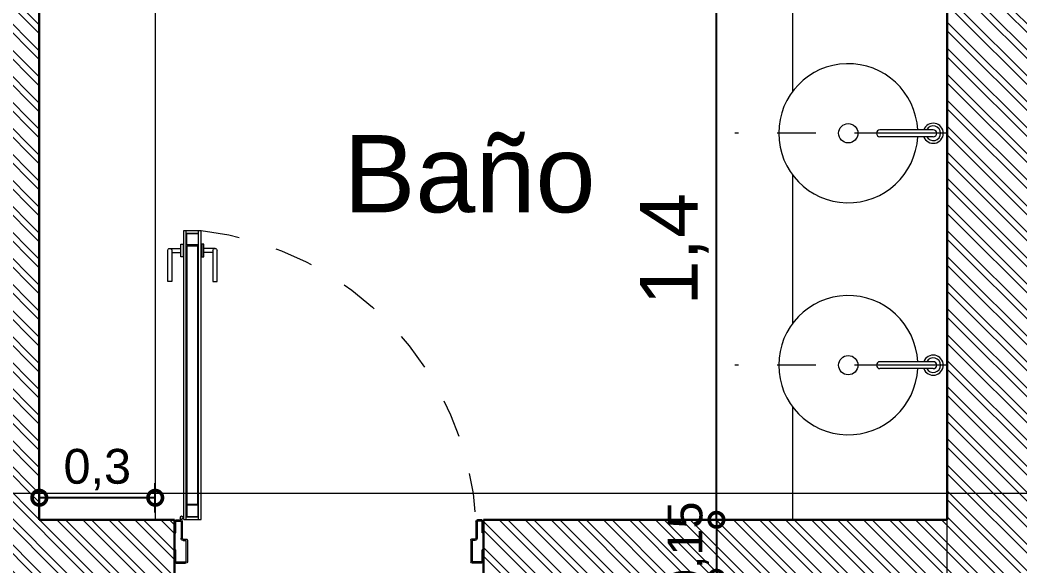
# Model space of a CAD drawing. Header units: millimetres. Extents: x 2502.5 to 2587.5, y 1451 to 1547.9.
# Drawn here: x 2524.562 to 2527.151, y 1506.125 to 1507.537 of the extents above; entities that cross this region are included whole.
import ezdxf

# ---------------------------------------------------------------- set-up
doc = ezdxf.new("R2010")
doc.units = ezdxf.units.MM
doc.linetypes.add('ACAD_ISO10W100', pattern=[18, 12, -3, 0, -3])
doc.linetypes.add('JIS_02_0.7', pattern=[1.35, 0.75, -0.6])
for name, color, linetype, lineweight in [('0.09', 6, 'Continuous', 9), ('0.15', 6, 'Continuous', 15), ('02_CIVIL_EXIST', 250, 'Continuous', 30), ('08_CIVIL VISTAS FINO', 253, 'Continuous', 5), ('09_CIVIL PROYECCIONES', 230, 'JIS_02_0.7', 5), ('11_CARPINTERIA Y MOBILIARIO', 141, 'Continuous', 9), ('12_TEXTOS', 150, 'Continuous', 20), ('13_COTAS', 8, 'Continuous', 9), ('ABERTURASQ', 250, 'Continuous', 30), ('EJES', 101, 'ACAD_ISO10W100', 5)]:
    doc.layers.add(name, color=color, linetype=linetype, lineweight=lineweight)
doc.styles.add('Swis721 BT', font='swiss.ttf')
doc.dimstyles.new('ISO-23', dxfattribs={"dimscale": 0.03, "dimtxt": 5, "dimasz": 2.5, "dimexe": 1.25, "dimexo": 0.625, "dimtad": 1, "dimtxsty": 'Swis721 BT', "dimblk": 'DOTSMALL', "dimcen": 2.5, "dimclrt": 150, "dimadec": 0, "dimazin": 0, "dimtfac": 1, "dimtmove": 0, "dimatfit": 3, "dimfxl": 0, "dimarcsym": 0})

# ---------------------------------------------------------------- blocks, each defined once
blk = doc.blocks.new('80')
at = {"layer": '09_CIVIL PROYECCIONES', "linetype": 'JIS_02_0.7', "ltscale": 0.1}
blk.add_arc((2522612.3974, 181769.4556), 0.8022, 276.4267, 356.831, dxfattribs=at)
at = {"layer": '11_CARPINTERIA Y MOBILIARIO'}
for p, q in [((2522612.4184, 181769.5148), (2522612.4184, 181769.4844)), ((2522612.4218, 181769.5148), (2522612.4218, 181769.4844)), ((2522612.4229, 181769.5193), (2522612.4472, 181769.5193)), ((2522612.4229, 181769.5159), (2522612.447, 181769.5159)), ((2522612.4481, 181769.4601), (2522612.4481, 181769.515)), ((2522612.4516, 181769.4593), (2522612.4516, 181769.5155)), ((2522613.1852, 181769.4593), (2522613.1852, 181769.5155)), ((2522613.1887, 181769.4601), (2522613.1887, 181769.515)), ((2522613.2139, 181769.5193), (2522613.1896, 181769.5193)), ((2522613.2139, 181769.5159), (2522613.1898, 181769.5159)), ((2522613.2151, 181769.5148), (2522613.2151, 181769.4844)), ((2522613.2184, 181769.5148), (2522613.2184, 181769.4844)), ((2522612.4184, 181769.4844), (2522612.4218, 181769.4844)), ((2522613.2184, 181769.4844), (2522613.2151, 181769.4844)), ((2522612.4352, 181769.4113), (2522612.4352, 181769.4545)), ((2522612.4385, 181769.4113), (2522612.4385, 181769.4545)), ((2522612.4408, 181769.4601), (2522612.4481, 181769.4601)), ((2522612.4408, 181769.4567), (2522612.4494, 181769.4567)), ((2522613.1961, 181769.4567), (2522613.1874, 181769.4567)), ((2522613.1961, 181769.4601), (2522613.1887, 181769.4601)), ((2522613.1983, 181769.4113), (2522613.1983, 181769.4545)), ((2522613.2017, 181769.4113), (2522613.2017, 181769.4545)), ((2522612.4184, 181769.4404), (2522612.4184, 181769.4113)), ((2522612.4184, 181769.4404), (2522612.4218, 181769.4404)), ((2522612.4218, 181769.4404), (2522612.4218, 181769.4113)), ((2522613.2184, 181769.4404), (2522613.2151, 181769.4404)), ((2522613.2151, 181769.4404), (2522613.2151, 181769.4113)), ((2522613.2184, 181769.4404), (2522613.2184, 181769.4113)), ((2522612.4229, 181769.4101), (2522612.434, 181769.4101)), ((2522612.4229, 181769.4068), (2522612.434, 181769.4068)), ((2522612.4422, 181769.4063), (2522612.4872, 181769.4063)), ((2522612.4422, 181769.4063), (2522612.4422, 181768.6585)), ((2522612.4489, 181769.4063), (2522612.4489, 181768.6585)), ((2522612.4804, 181769.4063), (2522612.4804, 181768.6585)), ((2522612.4872, 181769.4063), (2522612.4872, 181768.6585)), ((2522613.2139, 181769.4101), (2522613.2028, 181769.4101)), ((2522613.2139, 181769.4068), (2522613.2028, 181769.4068)), ((2522612.4489, 181769.3995), (2522612.4804, 181769.3995)), ((2522612.4501, 181769.3984), (2522612.4793, 181769.3984)), ((2522612.4501, 181769.3691), (2522612.4501, 181769.3984)), ((2522612.4793, 181769.3984), (2522612.4793, 181769.3691)), ((2522612.4793, 181769.3691), (2522612.4501, 181769.3691)), ((2522612.4783, 181769.367), (2522612.4511, 181769.367)), ((2522612.4511, 181769.367), (2522612.4511, 181768.6978)), ((2522612.4783, 181768.6978), (2522612.4783, 181769.367)), ((2522612.4115, 181768.7907), (2522612.4008, 181768.7907)), ((2522612.4008, 181768.7907), (2522612.4008, 181768.7102)), ((2522612.4115, 181768.7102), (2522612.4115, 181768.7907)), ((2522612.5179, 181768.7102), (2522612.5179, 181768.7907)), ((2522612.5179, 181768.7907), (2522612.5286, 181768.7907)), ((2522612.5286, 181768.7907), (2522612.5286, 181768.7102)), ((2522612.4061, 181768.7048), (2522612.4351, 181768.7048)), ((2522612.4115, 181768.7156), (2522612.4351, 181768.7156)), ((2522612.4404, 181768.7263), (2522612.4351, 181768.7263)), ((2522612.4351, 181768.7263), (2522612.4351, 181768.6941)), ((2522612.4404, 181768.6941), (2522612.4404, 181768.7263)), ((2522612.4889, 181768.6941), (2522612.4889, 181768.7263)), ((2522612.4889, 181768.7263), (2522612.4943, 181768.7263)), ((2522612.4943, 181768.7263), (2522612.4943, 181768.6941)), ((2522612.5179, 181768.7156), (2522612.4943, 181768.7156)), ((2522612.5233, 181768.7048), (2522612.4943, 181768.7048)), ((2522612.4351, 181768.6941), (2522612.4404, 181768.6941)), ((2522612.4793, 181768.6956), (2522612.4501, 181768.6956)), ((2522612.4501, 181768.6956), (2522612.4501, 181768.6664)), ((2522612.4511, 181768.6978), (2522612.4783, 181768.6978)), ((2522612.4793, 181768.6664), (2522612.4793, 181768.6956)), ((2522612.4943, 181768.6941), (2522612.4889, 181768.6941)), ((2522612.4422, 181768.6585), (2522612.4872, 181768.6585)), ((2522612.4489, 181768.6652), (2522612.4804, 181768.6652)), ((2522612.4501, 181768.6664), (2522612.4793, 181768.6664))]:
    blk.add_line(p, q, dxfattribs=at)
blk.add_circle((2522612.4361, 181769.4014), 0.0036, dxfattribs=at)
for centre, radius, start, end in [((2522612.4229, 181769.5148), 0.00448, 90, 180), ((2522612.4229, 181769.5148), 0.00112, 90, 180), ((2522612.447, 181769.5148), 0.00112, 8.602, 90), ((2522612.4472, 181769.5148), 0.00448, 8.602, 90), ((2522613.1896, 181769.5148), 0.00448, 90, 171.398), ((2522613.1898, 181769.5148), 0.00112, 90, 171.398), ((2522613.2139, 181769.5148), 0.00448, 0, 90), ((2522613.2139, 181769.5148), 0.00112, 0, 90), ((2522612.4408, 181769.4545), 0.0056, 90, 180), ((2522612.4408, 181769.4545), 0.00224, 90, 180), ((2522612.4494, 181769.4589), 0.00224, 270, 8.602), ((2522613.1874, 181769.4589), 0.00224, 171.398, 270), ((2522613.1961, 181769.4545), 0.0056, 0, 90), ((2522613.1961, 181769.4545), 0.00224, 0, 90), ((2522612.4229, 181769.4113), 0.00448, 180, 270), ((2522612.4229, 181769.4113), 0.00112, 180, 270), ((2522612.434, 181769.4113), 0.00448, 270, 0), ((2522612.434, 181769.4113), 0.00112, 270, 0), ((2522613.2028, 181769.4113), 0.00448, 180, 270), ((2522613.2028, 181769.4113), 0.00112, 180, 270), ((2522613.2139, 181769.4113), 0.00448, 270, 0), ((2522613.2139, 181769.4113), 0.00112, 270, 0), ((2522612.4061, 181768.7102), 0.00537, 180, 0), ((2522612.5233, 181768.7102), 0.00537, 180, 0)]:
    blk.add_arc(centre, radius, start, end, dxfattribs=at)
blk = doc.blocks.new('_DotSmall')
at = {"color": 0, "linetype": 'ByBlock', "const_width": 0.5}
blk.add_lwpolyline([(-0.0625, 0, 1), (0.0625, 0, 1)], format="xyb", close=True, dxfattribs=at)
blk = doc.blocks.new('*D136')
at = {"layer": '13_COTAS', "color": 0, "lineweight": -2}
for p, q in [((2526.346, 1506.2444), (2526.3273, 1506.2444)), ((2526.3648, 1506.2444), (2526.3648, 1506.0944)), ((2526.346, 1506.0944), (2526.3273, 1506.0944))]:
    blk.add_line(p, q, dxfattribs=at)
at = {"layer": 'Defpoints', "color": 0}
for p in [(2526.3648, 1506.2444), (2526.3648, 1506.0944), (2526.3648, 1506.0944)]:
    blk.add_point(p, dxfattribs=at)
at = {"layer": '13_COTAS', "color": 0, "lineweight": -2, "xscale": 0.075, "yscale": 0.075, "zscale": 0.075}
for p, rotation in [((2526.3648, 1506.2444), 90), ((2526.3648, 1506.0944), 270)]:
    blk.add_blockref('_DotSmall', p, dxfattribs=dict(at, rotation=rotation))
at = {"layer": '13_COTAS', "color": 150, "insert": (2526.2918, 1506.1694), "char_height": 0.09, "attachment_point": 5, "rotation": 90, "style": 'Swis721 BT'}
blk.add_mtext('0,15', dxfattribs=at)
blk = doc.blocks.new('*D59')
at = {"layer": '13_COTAS', "color": 0, "lineweight": -2}
for p, q in [((2526.3935, 1507.6444), (2526.3273, 1507.6444)), ((2526.3648, 1506.2444), (2526.3648, 1507.6444)), ((2526.4078, 1506.2444), (2526.3273, 1506.2444))]:
    blk.add_line(p, q, dxfattribs=at)
at = {"layer": 'Defpoints', "color": 0}
for p in [(2526.3648, 1507.6444), (2526.4123, 1507.6444), (2526.4265, 1506.2444)]:
    blk.add_point(p, dxfattribs=at)
at = {"layer": '13_COTAS', "color": 0, "lineweight": -2, "xscale": 0.075, "yscale": 0.075, "zscale": 0.075}
for p, rotation in [((2526.3648, 1507.6444), 90), ((2526.3648, 1506.2444), 270)]:
    blk.add_blockref('_DotSmall', p, dxfattribs=dict(at, rotation=rotation))
at = {"layer": '13_COTAS', "color": 150, "insert": (2526.2556, 1506.9444), "char_height": 0.15, "attachment_point": 5, "rotation": 90, "style": 'Swis721 BT'}
blk.add_mtext('1,4', dxfattribs=at)
blk = doc.blocks.new('*D137')
at = {"layer": '13_COTAS', "color": 0, "lineweight": -2}
for p, q in [((2524.6123, 1506.2632), (2524.6123, 1506.3389)), ((2524.9123, 1506.2632), (2524.9123, 1506.3389)), ((2524.9123, 1506.3014), (2524.6123, 1506.3014))]:
    blk.add_line(p, q, dxfattribs=at)
at = {"layer": 'Defpoints', "color": 0}
for p in [(2524.6123, 1506.3014), (2524.6123, 1506.2444), (2524.9123, 1506.2444)]:
    blk.add_point(p, dxfattribs=at)
at = {"layer": '13_COTAS', "color": 0, "lineweight": -2, "xscale": 0.075, "yscale": 0.075, "zscale": 0.075, "rotation": 180}
blk.add_blockref('_DotSmall', (2524.6123, 1506.3014), dxfattribs=at)
at = {"layer": '13_COTAS', "color": 0, "lineweight": -2, "xscale": 0.075, "yscale": 0.075, "zscale": 0.075}
blk.add_blockref('_DotSmall', (2524.9123, 1506.3014), dxfattribs=at)
at = {"layer": '13_COTAS', "color": 150, "insert": (2524.7623, 1506.3744), "char_height": 0.09, "attachment_point": 5, "style": 'Swis721 BT'}
blk.add_mtext('0,3', dxfattribs=at)
blk = doc.blocks.new('silueta')
at = {"layer": '0.09', "color": 3}
blk.add_lwpolyline([(2472.9998, 1537.5666), (2472.9998, 1534.7166), (2465.3998, 1534.7166), (2465.3998, 1533.1166), (2467.3998, 1533.1166), (2467.3998, 1530.3166), (2477.3998, 1530.3166), (2477.3998, 1536.7166), (2484.6498, 1536.7166), (2484.6498, 1540.1166)], dxfattribs=at)

msp = doc.modelspace()

# ---------------------------------------------------------------- hatches: boundary and pattern name
at = {"layer": '0.09'}
h = msp.add_hatch(dxfattribs=at)
h.set_pattern_fill('ANSI32', color=18, scale=0.005, angle=-90)
h.set_pattern_definition([(315, (2, 0), (0.03367596045, 0.03367596045), []), (315, (2, -0.02245), (0.03367596045, 0.03367596045), [])])
h.paths.add_polyline_path([(2527.2623, 1502.0944), (2521.615, 1502.0944), (2521.615, 1501.9444), (2527.2623, 1501.9444)])
h.paths.add_polyline_path([(2514.9623, 1512.8944), (2518.7623, 1512.8944), (2518.7623, 1510.5801), (2518.9623, 1510.5801), (2518.9623, 1512.8944), (2520.9623, 1512.8944), (2520.9623, 1513.0944), (2513.8623, 1513.0944), (2513.8623, 1512.6944), (2514.6623, 1512.6944), (2514.6623, 1511.6944), (2514.9623, 1511.6944)])
h.paths.add_polyline_path([(2520.9623, 1513.2444), (2514.6623, 1513.2444), (2514.6623, 1513.0944), (2520.9623, 1513.0944)])
h.paths.add_polyline_path([(2527.2623, 1513.2444), (2522.9623, 1513.2444), (2522.9623, 1513.0944), (2527.2623, 1513.0944)])
h.paths.add_polyline_path([(2528.0623, 1513.0944), (2527.2623, 1513.0944), (2522.9623, 1513.0944), (2522.9623, 1512.8944), (2522.9623, 1510.5801), (2523.1623, 1510.5801), (2523.1623, 1512.8944), (2526.9623, 1512.8944), (2526.9623, 1511.6944), (2527.0123, 1511.6944), (2527.0623, 1511.6944), (2527.2623, 1511.6944), (2527.2623, 1512.6944), (2528.0623, 1512.6944)])
h.paths.add_polyline_path([(2523.1623, 1510.5801), (2522.9623, 1510.5801), (2522.9623, 1510.2944), (2522.5623, 1510.2944), (2522.5623, 1510.0944), (2523.7623, 1510.0944), (2523.7623, 1510.1944), (2523.1623, 1510.1944)])
h.paths.add_polyline_path([(2521.5623, 1510.2944), (2520.3623, 1510.2944), (2520.3623, 1510.0944), (2521.5623, 1510.0944)])
h.paths.add_polyline_path([(2519.5623, 1510.2944), (2518.9623, 1510.2944), (2518.9623, 1510.5801), (2518.7623, 1510.5801), (2518.7623, 1510.1944), (2518.1623, 1510.1944), (2518.1623, 1510.0944), (2519.5623, 1510.0944)])
h.paths.add_polyline_path([(2527.2623, 1509.3944), (2526.9623, 1509.3944), (2526.9623, 1509.2944), (2522.5623, 1509.2944), (2522.5623, 1506.2338), (2523.6623, 1506.2338), (2523.6623, 1506.2444), (2522.7123, 1506.2444), (2522.7123, 1509.1444), (2524.5123, 1509.1444), (2524.5123, 1506.2444), (2524.4623, 1506.2444), (2524.4623, 1506.2338), (2524.9623, 1506.2338), (2524.9623, 1506.2444), (2524.6123, 1506.2444), (2524.6123, 1507.6444), (2524.9123, 1507.6444), (2524.9123, 1507.7444), (2524.6123, 1507.7444), (2524.6123, 1509.1444), (2525.6123, 1509.1444), (2525.6123, 1507.6444), (2525.7123, 1507.6444), (2525.7123, 1509.1444), (2526.9623, 1509.1444), (2526.9623, 1508.3944), (2527.2623, 1508.3944)])
h.paths.add_polyline_path([(2525.7076, 1508.4035), (2525.7075, 1508.3408), (2525.6992, 1508.3408), (2525.6992, 1508.4035, -1)], flags=16)
h.paths.add_polyline_path([(2525.6253, 1508.4035), (2525.6254, 1508.3408), (2525.617, 1508.3408), (2525.617, 1508.4035, -1)], flags=16)
h.paths.add_polyline_path([(2523.4088, 1509.2768), (2523.3283, 1509.2768), (2523.3283, 1509.2875), (2523.4088, 1509.2875, -1)], flags=16)
h.paths.add_polyline_path([(2527.2623, 1507.7444), (2526.4123, 1507.7444), (2526.4123, 1507.7182), (2526.4123, 1507.6444), (2526.9623, 1507.6444), (2526.9623, 1506.2444), (2525.7623, 1506.2444), (2525.7623, 1506.2338), (2527.2623, 1506.2338)], flags=17)
h.paths.add_polyline_path([(2527.2623, 1506.2338), (2525.7623, 1506.2338), (2525.7623, 1506.2108), (2525.7623, 1506.0944), (2527.2623, 1506.0944)])
h.paths.add_polyline_path([(2524.9623, 1506.2338), (2524.4623, 1506.2338), (2524.4623, 1506.2108), (2524.4623, 1506.0944), (2524.9623, 1506.0944)])
h.paths.add_polyline_path([(2523.6623, 1506.2338), (2522.5623, 1506.2338), (2522.5623, 1506.0944), (2523.6623, 1506.0944)])
h.paths.add_polyline_path([(2523.3783, 1506.1121), (2523.4588, 1506.1121, -1), (2523.4588, 1506.1013), (2523.3783, 1506.1013)], flags=16)
h.paths.add_polyline_path([(2528.0623, 1502.4944), (2527.2623, 1502.4944), (2527.2623, 1503.0444), (2526.9623, 1503.0444), (2526.9623, 1502.2944), (2522.7623, 1502.2944), (2522.7623, 1505.2944), (2522.5623, 1505.2944), (2522.5623, 1502.2944), (2521.615, 1502.2944), (2521.615, 1502.0944), (2528.0623, 1502.0944)])
h.paths.add_polyline_path([(2521.615, 1502.2944), (2516.9623, 1502.2944), (2516.9623, 1502.4944), (2516.6623, 1502.4944), (2514.6623, 1502.4944), (2513.8623, 1502.4944), (2513.8623, 1502.0944), (2514.6623, 1502.0944), (2521.615, 1502.0944)])
h.paths.add_polyline_path([(2521.615, 1502.0944), (2514.6623, 1502.0944), (2514.6623, 1501.9444), (2521.615, 1501.9444)])
h.paths.add_polyline_path([(2516.9623, 1505.1944), (2516.9623, 1505.8944), (2516.9274, 1505.8944), (2516.8623, 1505.8944), (2516.8623, 1505.0944), (2514.9623, 1505.0944), (2514.9623, 1505.4944), (2514.6623, 1505.4944), (2514.6623, 1504.8944), (2514.9623, 1504.8944), (2516.6623, 1504.8944), (2516.9623, 1504.8944)])
h.paths.add_polyline_path([(2519.4996, 1508.6645), (2519.4996, 1507.3622), (2519.933, 1507.3622), (2519.933, 1508.6645)], flags=9)
h.paths.add_polyline_path([(2517.3471, 1509.1069), (2517.3471, 1508.3521), (2517.7804, 1508.3521), (2517.7804, 1509.1069)], flags=9)

# ---------------------------------------------------------------- linework, layer by layer
msp.add_line((2524.9123, 1507.6444), (2524.9123, 1506.2444), dxfattribs=at)
at = {"layer": '0.15'}
msp.add_line((2535.7644, 1506.3128), (2504.7242, 1506.3128), dxfattribs=at)
at = {"layer": '02_CIVIL_EXIST'}
for p, q in [((2524.6123, 1506.2444), (2524.6123, 1507.6444)), ((2526.9623, 1506.2444), (2526.9623, 1507.6444)), ((2524.9623, 1506.2444), (2524.6123, 1506.2444)), ((2524.9623, 1506.2444), (2524.9623, 1506.0944)), ((2526.9623, 1506.2444), (2525.7623, 1506.2444)), ((2525.7623, 1506.2444), (2525.7623, 1506.0944))]:
    msp.add_line(p, q, dxfattribs=at)
at = {"layer": '08_CIVIL VISTAS FINO'}
for p, q in [((2526.5623, 1507.3528), (2526.5623, 1507.6444)), ((2526.5623, 1506.7528), (2526.5623, 1507.1361)), ((2526.5623, 1506.2444), (2526.5623, 1506.5361))]:
    msp.add_line(p, q, dxfattribs=at)
at = {"layer": '11_CARPINTERIA Y MOBILIARIO'}
for p, q in [((2526.926, 1507.2534), (2526.788, 1507.2534)), ((2526.926, 1507.2354), (2526.788, 1507.2354)), ((2526.926, 1506.6534), (2526.788, 1506.6534)), ((2526.926, 1506.6354), (2526.788, 1506.6354))]:
    msp.add_line(p, q, dxfattribs=at)
for centre in [(2526.706, 1507.2444), (2526.706, 1506.6444)]:
    msp.add_circle(centre, 0.025, dxfattribs=at)
for centre, radius, start, end in [((2526.706, 1507.2444), 0.18, 2.866, 357.134), ((2526.926, 1507.2444), 0.026, 200.2522, 159.7478), ((2526.926, 1507.2444), 0.019, 208.2737, 151.7263), ((2526.788, 1507.2444), 0.009, 90, 270), ((2526.926, 1507.2444), 0.009, 270, 90), ((2526.706, 1506.6444), 0.18, 2.866, 357.134), ((2526.926, 1506.6444), 0.026, 200.2522, 159.7478), ((2526.788, 1506.6444), 0.009, 90, 270), ((2526.926, 1506.6444), 0.019, 208.2737, 151.7263), ((2526.926, 1506.6444), 0.009, 270, 90)]:
    msp.add_arc(centre, radius, start, end, dxfattribs=at)
at = {"layer": 'EJES', "color": 3, "linetype": 'ACAD_ISO10W100', "ltscale": 0.02}
for p, q in [((2526.9623, 1507.2444), (2526.4123, 1507.2444)), ((2526.9623, 1506.6444), (2526.4123, 1506.6444))]:
    msp.add_line(p, q, dxfattribs=at)

# ---------------------------------------------------------------- block references
at = {"layer": 'ABERTURASQ', "xscale": -1, "rotation": 180}
msp.add_blockref('80', (-2520087.4562, 183275.6512), dxfattribs=at)
at = {"layer": 'Defpoints'}
msp.add_blockref('silueta', (49.5625, -28.0222), dxfattribs=at)

# ---------------------------------------------------------------- texts
at = {"layer": '12_TEXTOS', "insert": (2526.0518, 1507.037), "char_height": 0.2, "attachment_point": 9, "style": 'Swis721 BT'}
msp.add_mtext_dynamic_manual_height_columns('Baño', width=4.74294, gutter_width=10, heights=[0], dxfattribs=at)

# ---------------------------------------------------------------- dimensions: what is measured, and where the dimension line sits
at = {"layer": '13_COTAS'}
dim = msp.add_linear_dim(base=(2526.3648, 1507.6444), p1=(2526.4265, 1506.2444), p2=(2526.4123, 1507.6444), angle=270, dimstyle='ISO-23', override={"dimfxl": 100, "dimarcsym": 2}, dxfattribs=at)
dim.commit()
dim.dimension.update_dxf_attribs({"geometry": '*D59', "text_midpoint": (2526.2556, 1506.9444)})
dim = msp.add_linear_dim(base=(2524.6123, 1506.3014), p1=(2524.9123, 1506.2444), p2=(2524.6123, 1506.2444), dimstyle='ISO-23', override={"dimtxt": 3, "dimfxl": 100, "dimarcsym": 2}, dxfattribs=at)
dim.commit()
dim.dimension.update_dxf_attribs({"geometry": '*D137', "text_midpoint": (2524.7623, 1506.3744)})
dim = msp.add_linear_dim(base=(2526.3648, 1506.0944), p1=(2526.3648, 1506.2444), p2=(2526.3648, 1506.0944), angle=270, dimstyle='ISO-23', override={"dimtxt": 3, "dimfxl": 100, "dimarcsym": 2}, dxfattribs=at)
dim.commit()
dim.dimension.update_dxf_attribs({"geometry": '*D136', "text_midpoint": (2526.3648, 1506.1694), "dimtype": 160})

doc.saveas('drawing.dxf')
